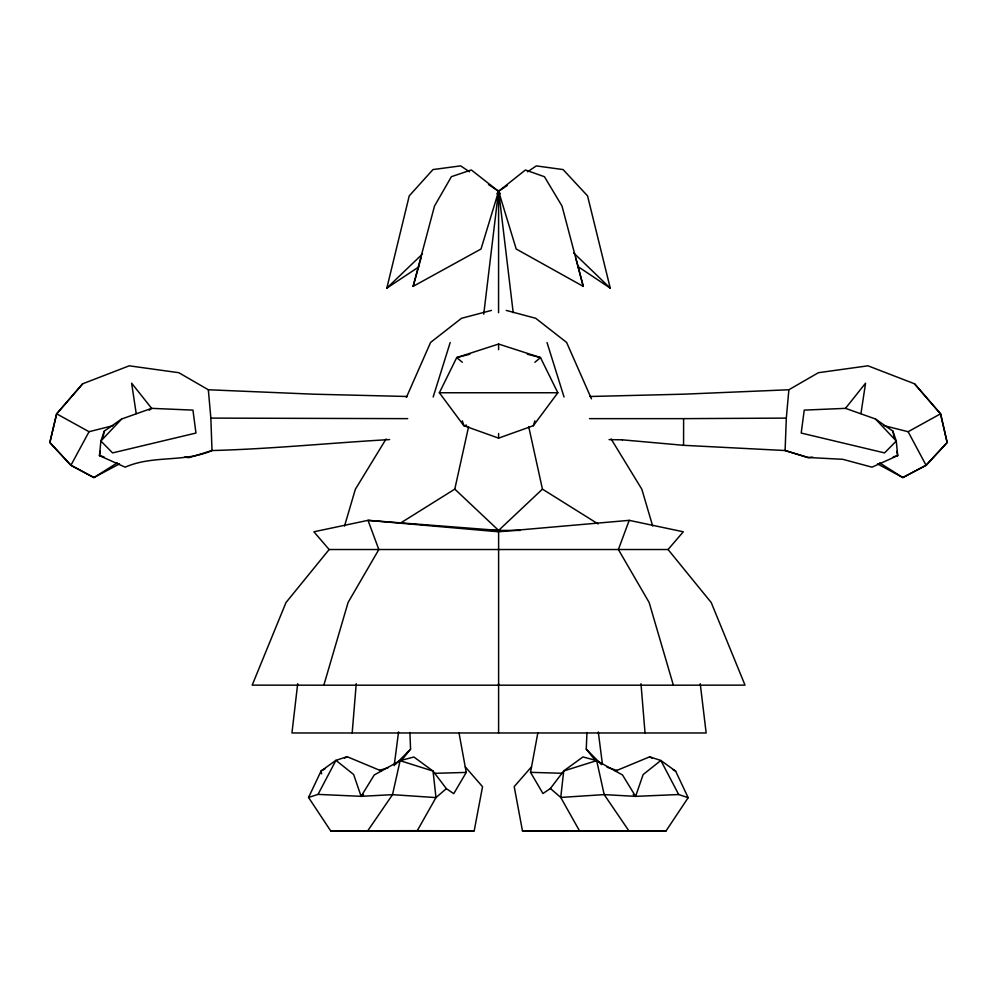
<?xml version="1.0" encoding="UTF-8"?>
<svg xmlns="http://www.w3.org/2000/svg" width="997" height="997" viewBox="0 0 997 997"><rect width="100%" height="100%" fill="white"/><g stroke="black" fill="none" stroke-linecap="round" stroke-linejoin="round"><path stroke-width="1.5" d="M498.562 312.722L498.6 190.539L513.193 312.634M498.612 685.188L498.612 531.787L629.194 520.347L683.306 531.787L668.065 549.521L329.147 549.521L313.905 531.787L368.018 520.347L498.612 530.416L542.443 489.128L528.697 426.604M875.466 418.989L896.266 441.01L884.576 452.912L801.214 433.059L804.23 410.116L845.506 408.346L875.466 418.989L892.913 431.153L896.266 441.01L897.699 455.641L871.976 467.169L842.814 459.318L807.869 457.473L785.1 450.532L683.568 445.31L683.618 418.64L786.321 418.104L788.864 389.765L818.4 372.704L867.976 365.812L914.536 383.795L940.682 413.954L947.15 442.531L926.225 465.3L902.833 477.563L877.497 463.867M786.321 418.104L785.1 450.532L808.156 457.623L812.779 457.187M596.007 761.272L586.261 749.133L586.959 732.508M352.178 732.969L356.241 683.693M297.692 683.693L291.947 732.969L706.15 732.969L700.23 683.693M483.744 314.18L498.6 190.539M394.176 765.659L398.576 731.86M860.959 413.543L865.558 383.184L845.506 408.346M531.463 766.88L514.203 786.608L522.453 830.775L665.909 831.112L688.167 797.687L678.695 794.534L635.6 796.366L622.502 774.968L596.68 760.624L582.933 756.935L563.729 770.943L550.394 788.502L542.966 793.537L530.529 772.339L537.857 732.807M381.465 771.017L347.13 756.698L335.939 760.35L321.121 770.943L308.547 797.475L330.73 830.95L474.186 830.85L482.536 786.708L465.325 766.93M100.311 451.317L99.463 455.641L125.186 467.169C153.077 454.844 184.32 462.708 212.099 450.532C271.408 448.986 330.468 442.917 389.628 439.577M102.841 438.356L104.249 431.153L121.684 418.989L151.656 408.346L192.944 410.116L195.96 433.047L112.574 452.912L100.884 441.01L104.249 431.153M400.383 523.138L454.794 489.128L468.602 426.604M407.187 396.494L313.619 394.189L208.336 389.765L178.812 372.704L129.236 365.812L82.664 383.795L56.692 413.855L49.85 442.531L70.799 465.3L93.905 477.563L119.528 463.867M418.777 266.934L386.824 288.133L409.231 195.898L432.972 169.565L460.664 165.876L469.512 171.808M488.48 184.507L498.6 191.287L516.209 249.013L583.257 286.376L562.021 206.067L544.437 176.706L525.407 169.989L498.6 191.287L481.028 249.013L413.119 286.376L434.505 206.067L451.392 176.681L471.319 169.951L498.6 191.362L500.369 193.817M413.119 286.376L421.021 258.098M344.538 526.017L355.356 489.278L386.063 438.992M329.147 549.521L285.977 602.562L252.191 685.138L323.838 685.188L348.078 602.475L378.835 549.534L368.018 520.347L498.612 531.787M533.37 425.694L557.834 392.756L540.486 357.574L498.6 344.04L456.726 357.574L439.378 392.756L463.842 425.694L498.6 438.132L533.37 425.694L534.878 420.834M433.159 397.03L450.183 342.532M550.394 788.502L560.738 797.438L604.194 794.609L635.6 796.366L643.127 774.569L660.861 760.474L675.642 771.142L688.167 797.687M629.194 520.347L618.389 549.534L649.134 602.475L673.374 685.188L745.021 685.138L711.235 602.562L668.065 549.521M406.377 397.442L430.604 342.42L461.511 318.292L491.421 310.416M308.547 797.475L318.031 794.385L335.939 760.35L353.636 774.495L361.113 796.329L392.519 794.671L435.976 797.588L446.344 788.639L453.747 793.662L466.247 772.426L459.006 732.882M117.322 462.857L93.905 477.563L70.961 465.2L89.045 431.713L113.085 425.669M330.73 830.95L417.282 830.663L435.976 797.588L433.047 771.067L413.867 756.997L400.109 760.674L374.261 774.956L361.113 796.329L318.031 794.385M367.743 830.8L392.519 794.671L400.109 760.674L433.047 771.067L446.344 788.639M496.867 193.817L498.6 191.287L507.398 185.367M400.794 761.247L410.565 749.121L409.904 732.496M82.664 383.795L56.542 413.954L49.85 442.531L70.961 465.2M879.641 462.857L902.833 477.563L926.026 465.2L947.15 442.531L940.495 413.855L914.536 383.795M121.684 418.989L100.884 441.01L99.463 455.641L103.912 456.788M395.261 764.562L410.565 749.121M386.824 288.133L422.454 253.998M534.878 362.285L540.486 357.574L527.351 354.209M149.238 410.228L151.656 408.346L131.616 383.184L136.203 413.543M361.113 796.329L363.519 794.509M527.513 171.82L536.299 165.901L563.106 169.577L587.557 195.898L610.239 288.133L577.998 266.598M884.09 425.669L908.13 431.713L940.495 413.855M325.022 768.812L321.121 770.943L321.607 773.871M344.526 758.119L347.13 756.698M615.311 771.067L649.67 756.823L660.861 760.474L678.695 794.534M379.545 770.419L388.332 767.565M469.861 354.209L456.726 357.574L462.334 362.285M893.25 456.788L897.699 455.641L896.851 451.317M466.559 425.158L463.842 425.694L462.334 420.834M788.864 389.765L683.581 394.189L590.012 396.494M433.595 773.348L466.247 772.426M589.514 418.64L683.618 418.64M522.453 830.775L665.909 831.112M439.378 392.756L557.834 392.756M490.873 530.416L520.272 530.416M323.838 685.188L673.374 685.188M407.711 418.64L210.853 418.104L208.336 389.765M417.282 830.663L474.186 830.85M609.055 439.602L622.29 439.827M530.529 772.339L563.18 773.311M622.228 439.827L683.606 445.31M184.457 457.187L189.081 457.623L212 450.532L210.853 418.104M506.264 310.416L535.701 318.292L566.608 342.42L591.458 398.85M606.999 767.192L617.23 770.544M649.67 756.823L652.275 758.256M673.05 769.709L675.642 771.142M56.692 413.855L89.045 431.713M542.443 489.128L598.125 523.948M633.195 794.559L635.6 796.366M454.794 489.128L498.612 530.416M573.661 252.939L610.239 288.133M586.261 749.133L601.527 764.649M628.883 830.85L604.194 794.609L596.68 760.624L563.729 770.943L560.738 797.438L579.357 830.588M611.149 438.992L641.856 489.278L652.674 526.017M908.13 431.713L926.026 465.2M547.029 342.532L564.053 397.03M575.805 258.098L583.257 286.376M892.913 431.153L894.035 436.91M598.287 731.948L602.425 764.225M640.984 683.743L645.034 732.969M498.6 344.04L498.6 349.673M498.6 433.458L498.6 438.132M498.6 683.693L498.6 732.969"/></g></svg>
